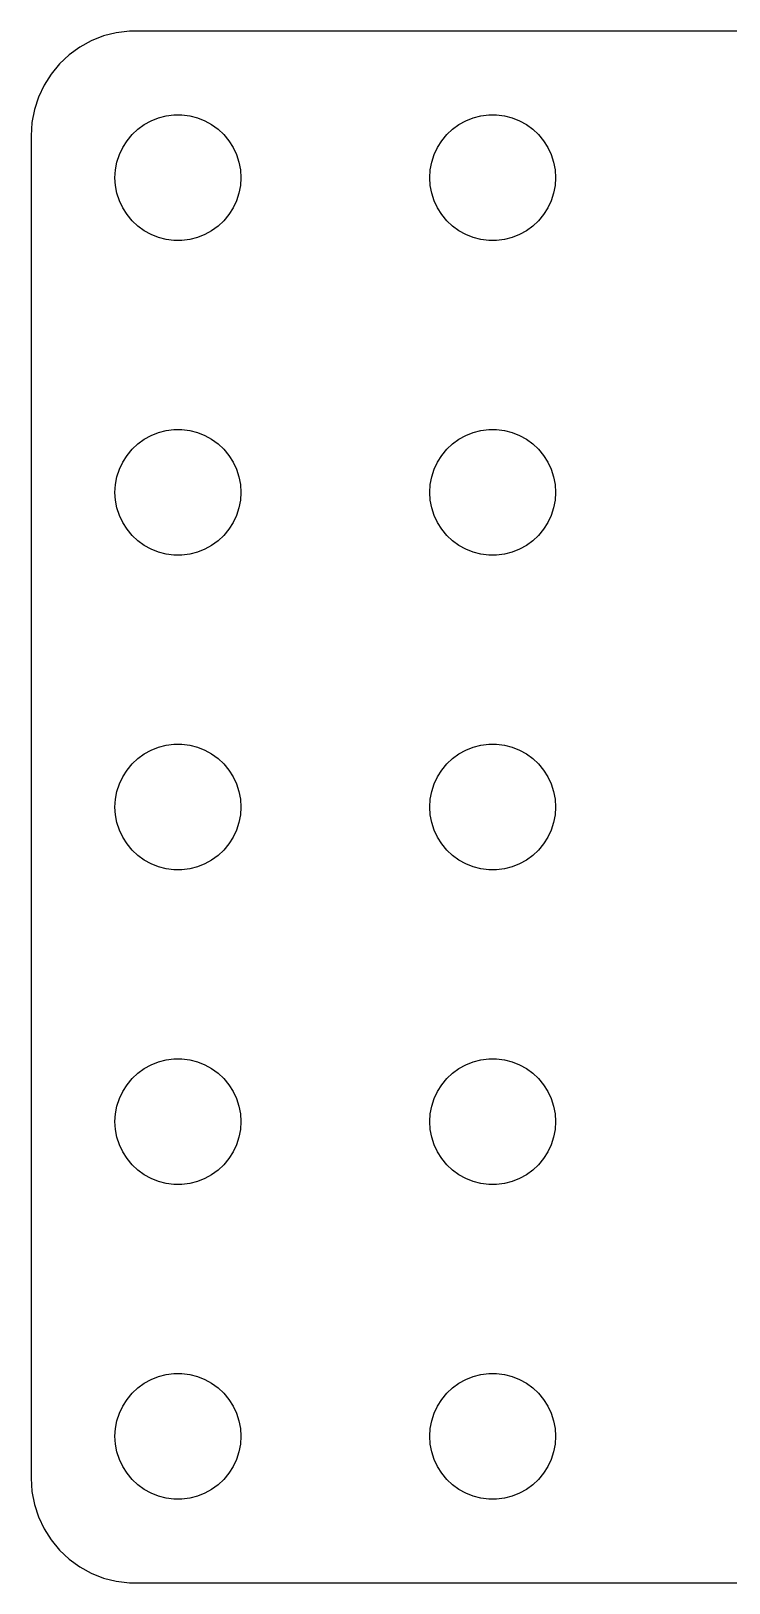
# Model space of a CAD drawing. Header units: metres. Extents: x -37 to 37, y 131 to 289.
# Drawn here: x -37 to -3.7, y 215 to 289 of the extents above; entities that cross this region are included whole.
import ezdxf

# ---------------------------------------------------------------- set-up
doc = ezdxf.new("R2010")
doc.units = ezdxf.units.M

msp = doc.modelspace()

# ---------------------------------------------------------------- linework, layer by layer
for p, q in [((-34.1289, 288.524), (-34.6791, 288.222)), ((-33.5451, 288.755), (-34.1289, 288.524)), ((-32.9369, 288.911), (-33.5451, 288.755)), ((-32.3139, 288.99), (-32.9369, 288.911)), ((32.3139, 288.99), (-32.3139, 288.99)), ((-35.1871, 287.853), (-35.6448, 287.423)), ((-34.6791, 288.222), (-35.1871, 287.853)), ((-35.6448, 287.423), (-36.0451, 286.939)), ((-36.3815, 286.409), (-36.6489, 285.841)), ((-36.0451, 286.939), (-36.3815, 286.409)), ((-36.6489, 285.841), (-36.8429, 285.243)), ((-36.8429, 285.243), (-36.9606, 284.627)), ((-31.2773, 284.714), (-30.927, 284.853)), ((-30.927, 284.853), (-30.5621, 284.947)), ((-30.5621, 284.947), (-30.1884, 284.994)), ((-30.1884, 284.994), (-29.8116, 284.994)), ((-29.8116, 284.994), (-29.4379, 284.947)), ((-29.4379, 284.947), (-29.0729, 284.853)), ((-29.0729, 284.853), (-28.7227, 284.714)), ((-16.2773, 284.714), (-15.927, 284.853)), ((-15.927, 284.853), (-15.5621, 284.947)), ((-15.5621, 284.947), (-15.1884, 284.994)), ((-15.1884, 284.994), (-14.8116, 284.994)), ((-14.8116, 284.994), (-14.4379, 284.947)), ((-14.4379, 284.947), (-14.0729, 284.853)), ((-14.0729, 284.853), (-13.7227, 284.714)), ((-36.9606, 284.627), (-37, 284)), ((-32.1869, 284.054), (-31.9123, 284.312)), ((-31.9123, 284.312), (-31.6075, 284.533)), ((-31.6075, 284.533), (-31.2773, 284.714)), ((-28.7227, 284.714), (-28.3925, 284.533)), ((-28.3925, 284.533), (-28.0877, 284.312)), ((-28.0877, 284.312), (-27.8131, 284.054)), ((-17.1869, 284.054), (-16.9123, 284.312)), ((-16.9123, 284.312), (-16.6075, 284.533)), ((-16.6075, 284.533), (-16.2773, 284.714)), ((-13.7227, 284.714), (-13.3925, 284.533)), ((-13.3925, 284.533), (-13.0877, 284.312)), ((-13.0877, 284.312), (-12.8131, 284.054)), ((-37, 284), (-37, 220)), ((-32.7893, 283.104), (-32.6289, 283.445)), ((-32.6289, 283.445), (-32.427, 283.763)), ((-32.427, 283.763), (-32.1869, 284.054)), ((-27.8131, 284.054), (-27.5729, 283.763)), ((-27.5729, 283.763), (-27.3711, 283.445)), ((-27.3711, 283.445), (-27.2107, 283.104)), ((-17.7893, 283.104), (-17.6289, 283.445)), ((-17.6289, 283.445), (-17.427, 283.763)), ((-17.427, 283.763), (-17.1869, 284.054)), ((-12.8131, 284.054), (-12.5729, 283.763)), ((-12.5729, 283.763), (-12.3711, 283.445)), ((-12.3711, 283.445), (-12.2107, 283.104)), ((-32.9763, 282.376), (-32.9057, 282.746)), ((-32.9057, 282.746), (-32.7893, 283.104)), ((-27.2107, 283.104), (-27.0942, 282.746)), ((-27.0942, 282.746), (-27.0237, 282.376)), ((-17.9763, 282.376), (-17.9057, 282.746)), ((-17.9057, 282.746), (-17.7893, 283.104)), ((-12.2107, 283.104), (-12.0942, 282.746)), ((-12.0942, 282.746), (-12.0237, 282.376)), ((-33, 282), (-32.9763, 282.376)), ((-32.9763, 281.624), (-33, 282)), ((-27.0237, 282.376), (-27, 282)), ((-27, 282), (-27.0237, 281.624)), ((-18, 282), (-17.9763, 282.376)), ((-17.9763, 281.624), (-18, 282)), ((-12.0237, 282.376), (-12, 282)), ((-12, 282), (-12.0237, 281.624)), ((-32.9057, 281.254), (-32.9763, 281.624)), ((-32.7893, 280.896), (-32.9057, 281.254)), ((-27.0942, 281.254), (-27.2107, 280.896)), ((-27.0237, 281.624), (-27.0942, 281.254)), ((-17.9057, 281.254), (-17.9763, 281.624)), ((-17.7893, 280.896), (-17.9057, 281.254)), ((-12.0942, 281.254), (-12.2107, 280.896)), ((-12.0237, 281.624), (-12.0942, 281.254)), ((-32.6289, 280.555), (-32.7893, 280.896)), ((-32.427, 280.237), (-32.6289, 280.555)), ((-27.3711, 280.555), (-27.5729, 280.237)), ((-27.2107, 280.896), (-27.3711, 280.555)), ((-17.6289, 280.555), (-17.7893, 280.896)), ((-17.427, 280.237), (-17.6289, 280.555)), ((-12.3711, 280.555), (-12.5729, 280.237)), ((-12.2107, 280.896), (-12.3711, 280.555)), ((-32.1869, 279.946), (-32.427, 280.237)), ((-31.9123, 279.688), (-32.1869, 279.946)), ((-31.6075, 279.467), (-31.9123, 279.688)), ((-28.0877, 279.688), (-28.3925, 279.467)), ((-27.8131, 279.946), (-28.0877, 279.688)), ((-27.5729, 280.237), (-27.8131, 279.946)), ((-17.1869, 279.946), (-17.427, 280.237)), ((-16.9123, 279.688), (-17.1869, 279.946)), ((-16.6075, 279.467), (-16.9123, 279.688)), ((-13.0877, 279.688), (-13.3925, 279.467)), ((-12.8131, 279.946), (-13.0877, 279.688)), ((-12.5729, 280.237), (-12.8131, 279.946)), ((-31.2773, 279.286), (-31.6075, 279.467)), ((-30.927, 279.147), (-31.2773, 279.286)), ((-30.5621, 279.053), (-30.927, 279.147)), ((-30.1884, 279.006), (-30.5621, 279.053)), ((-29.8116, 279.006), (-30.1884, 279.006)), ((-29.4379, 279.053), (-29.8116, 279.006)), ((-29.0729, 279.147), (-29.4379, 279.053)), ((-28.7227, 279.286), (-29.0729, 279.147)), ((-28.3925, 279.467), (-28.7227, 279.286)), ((-16.2773, 279.286), (-16.6075, 279.467)), ((-15.927, 279.147), (-16.2773, 279.286)), ((-15.5621, 279.053), (-15.927, 279.147)), ((-15.1884, 279.006), (-15.5621, 279.053)), ((-14.8116, 279.006), (-15.1884, 279.006)), ((-14.4379, 279.053), (-14.8116, 279.006)), ((-14.0729, 279.147), (-14.4379, 279.053)), ((-13.7227, 279.286), (-14.0729, 279.147)), ((-13.3925, 279.467), (-13.7227, 279.286)), ((-32.1869, 269.054), (-31.9123, 269.312)), ((-31.9123, 269.312), (-31.6075, 269.533)), ((-31.6075, 269.533), (-31.2773, 269.714)), ((-31.2773, 269.714), (-30.927, 269.853)), ((-30.927, 269.853), (-30.5621, 269.947)), ((-30.5621, 269.947), (-30.1884, 269.994)), ((-30.1884, 269.994), (-29.8116, 269.994)), ((-29.8116, 269.994), (-29.4379, 269.947)), ((-29.4379, 269.947), (-29.0729, 269.853)), ((-29.0729, 269.853), (-28.7227, 269.714)), ((-28.7227, 269.714), (-28.3925, 269.533)), ((-28.3925, 269.533), (-28.0877, 269.312)), ((-28.0877, 269.312), (-27.8131, 269.054)), ((-17.1869, 269.054), (-16.9123, 269.312)), ((-16.9123, 269.312), (-16.6075, 269.533)), ((-16.6075, 269.533), (-16.2773, 269.714)), ((-16.2773, 269.714), (-15.927, 269.853)), ((-15.927, 269.853), (-15.5621, 269.947)), ((-15.5621, 269.947), (-15.1884, 269.994)), ((-15.1884, 269.994), (-14.8116, 269.994)), ((-14.8116, 269.994), (-14.4379, 269.947)), ((-14.4379, 269.947), (-14.0729, 269.853)), ((-14.0729, 269.853), (-13.7227, 269.714)), ((-13.7227, 269.714), (-13.3925, 269.533)), ((-13.3925, 269.533), (-13.0877, 269.312)), ((-13.0877, 269.312), (-12.8131, 269.054)), ((-32.6289, 268.445), (-32.427, 268.763)), ((-32.427, 268.763), (-32.1869, 269.054)), ((-27.8131, 269.054), (-27.5729, 268.763)), ((-27.5729, 268.763), (-27.3711, 268.445)), ((-17.6289, 268.445), (-17.427, 268.763)), ((-17.427, 268.763), (-17.1869, 269.054)), ((-12.8131, 269.054), (-12.5729, 268.763)), ((-12.5729, 268.763), (-12.3711, 268.445)), ((-32.9057, 267.746), (-32.7893, 268.104)), ((-32.7893, 268.104), (-32.6289, 268.445)), ((-27.3711, 268.445), (-27.2107, 268.104)), ((-27.2107, 268.104), (-27.0942, 267.746)), ((-17.9057, 267.746), (-17.7893, 268.104)), ((-17.7893, 268.104), (-17.6289, 268.445)), ((-12.3711, 268.445), (-12.2107, 268.104)), ((-12.2107, 268.104), (-12.0942, 267.746)), ((-33, 267), (-32.9763, 267.376)), ((-32.9763, 267.376), (-32.9057, 267.746)), ((-27.0942, 267.746), (-27.0237, 267.376)), ((-27.0237, 267.376), (-27, 267)), ((-18, 267), (-17.9763, 267.376)), ((-17.9763, 267.376), (-17.9057, 267.746)), ((-12.0942, 267.746), (-12.0237, 267.376)), ((-12.0237, 267.376), (-12, 267)), ((-32.9763, 266.624), (-33, 267)), ((-32.9057, 266.254), (-32.9763, 266.624)), ((-27.0237, 266.624), (-27.0942, 266.254)), ((-27, 267), (-27.0237, 266.624)), ((-17.9763, 266.624), (-18, 267)), ((-17.9057, 266.254), (-17.9763, 266.624)), ((-12.0237, 266.624), (-12.0942, 266.254)), ((-12, 267), (-12.0237, 266.624)), ((-32.7893, 265.896), (-32.9057, 266.254)), ((-32.6289, 265.555), (-32.7893, 265.896)), ((-27.2107, 265.896), (-27.3711, 265.555)), ((-27.0942, 266.254), (-27.2107, 265.896)), ((-17.7893, 265.896), (-17.9057, 266.254)), ((-17.6289, 265.555), (-17.7893, 265.896)), ((-12.2107, 265.896), (-12.3711, 265.555)), ((-12.0942, 266.254), (-12.2107, 265.896)), ((-32.427, 265.237), (-32.6289, 265.555)), ((-32.1869, 264.946), (-32.427, 265.237)), ((-31.9123, 264.688), (-32.1869, 264.946)), ((-27.8131, 264.946), (-28.0877, 264.688)), ((-27.5729, 265.237), (-27.8131, 264.946)), ((-27.3711, 265.555), (-27.5729, 265.237)), ((-17.427, 265.237), (-17.6289, 265.555)), ((-17.1869, 264.946), (-17.427, 265.237)), ((-16.9123, 264.688), (-17.1869, 264.946)), ((-12.8131, 264.946), (-13.0877, 264.688)), ((-12.5729, 265.237), (-12.8131, 264.946)), ((-12.3711, 265.555), (-12.5729, 265.237)), ((-31.6075, 264.467), (-31.9123, 264.688)), ((-31.2773, 264.286), (-31.6075, 264.467)), ((-30.927, 264.147), (-31.2773, 264.286)), ((-30.5621, 264.053), (-30.927, 264.147)), ((-29.0729, 264.147), (-29.4379, 264.053)), ((-28.7227, 264.286), (-29.0729, 264.147)), ((-28.3925, 264.467), (-28.7227, 264.286)), ((-28.0877, 264.688), (-28.3925, 264.467)), ((-16.6075, 264.467), (-16.9123, 264.688)), ((-16.2773, 264.286), (-16.6075, 264.467)), ((-15.927, 264.147), (-16.2773, 264.286)), ((-15.5621, 264.053), (-15.927, 264.147)), ((-14.0729, 264.147), (-14.4379, 264.053)), ((-13.7227, 264.286), (-14.0729, 264.147)), ((-13.3925, 264.467), (-13.7227, 264.286)), ((-13.0877, 264.688), (-13.3925, 264.467)), ((-30.1884, 264.006), (-30.5621, 264.053)), ((-29.8116, 264.006), (-30.1884, 264.006)), ((-29.4379, 264.053), (-29.8116, 264.006)), ((-15.1884, 264.006), (-15.5621, 264.053)), ((-14.8116, 264.006), (-15.1884, 264.006)), ((-14.4379, 264.053), (-14.8116, 264.006)), ((-31.9123, 254.312), (-31.6075, 254.533)), ((-31.6075, 254.533), (-31.2773, 254.714)), ((-31.2773, 254.714), (-30.927, 254.853)), ((-30.927, 254.853), (-30.5621, 254.947)), ((-30.5621, 254.947), (-30.1884, 254.994)), ((-30.1884, 254.994), (-29.8116, 254.994)), ((-29.8116, 254.994), (-29.4379, 254.947)), ((-29.4379, 254.947), (-29.0729, 254.853)), ((-29.0729, 254.853), (-28.7227, 254.714)), ((-28.7227, 254.714), (-28.3925, 254.533)), ((-28.3925, 254.533), (-28.0877, 254.312)), ((-16.9123, 254.312), (-16.6075, 254.533)), ((-16.6075, 254.533), (-16.2773, 254.714)), ((-16.2773, 254.714), (-15.927, 254.853)), ((-15.927, 254.853), (-15.5621, 254.947)), ((-15.5621, 254.947), (-15.1884, 254.994)), ((-15.1884, 254.994), (-14.8116, 254.994)), ((-14.8116, 254.994), (-14.4379, 254.947)), ((-14.4379, 254.947), (-14.0729, 254.853)), ((-14.0729, 254.853), (-13.7227, 254.714)), ((-13.7227, 254.714), (-13.3925, 254.533)), ((-13.3925, 254.533), (-13.0877, 254.312)), ((-32.6289, 253.445), (-32.427, 253.763)), ((-32.427, 253.763), (-32.1869, 254.054)), ((-32.1869, 254.054), (-31.9123, 254.312)), ((-28.0877, 254.312), (-27.8131, 254.054)), ((-27.8131, 254.054), (-27.5729, 253.763)), ((-27.5729, 253.763), (-27.3711, 253.445)), ((-17.6289, 253.445), (-17.427, 253.763)), ((-17.427, 253.763), (-17.1869, 254.054)), ((-17.1869, 254.054), (-16.9123, 254.312)), ((-13.0877, 254.312), (-12.8131, 254.054)), ((-12.8131, 254.054), (-12.5729, 253.763)), ((-12.5729, 253.763), (-12.3711, 253.445)), ((-32.9057, 252.746), (-32.7893, 253.104)), ((-32.7893, 253.104), (-32.6289, 253.445)), ((-27.3711, 253.445), (-27.2107, 253.104)), ((-27.2107, 253.104), (-27.0942, 252.746)), ((-17.9057, 252.746), (-17.7893, 253.104)), ((-17.7893, 253.104), (-17.6289, 253.445)), ((-12.3711, 253.445), (-12.2107, 253.104)), ((-12.2107, 253.104), (-12.0942, 252.746)), ((-33, 252), (-32.9763, 252.376)), ((-32.9763, 252.376), (-32.9057, 252.746)), ((-27.0942, 252.746), (-27.0237, 252.376)), ((-27.0237, 252.376), (-27, 252)), ((-18, 252), (-17.9763, 252.376)), ((-17.9763, 252.376), (-17.9057, 252.746)), ((-12.0942, 252.746), (-12.0237, 252.376)), ((-12.0237, 252.376), (-12, 252)), ((-32.9763, 251.624), (-33, 252)), ((-32.9057, 251.254), (-32.9763, 251.624)), ((-27.0237, 251.624), (-27.0942, 251.254)), ((-27, 252), (-27.0237, 251.624)), ((-17.9763, 251.624), (-18, 252)), ((-17.9057, 251.254), (-17.9763, 251.624)), ((-12.0237, 251.624), (-12.0942, 251.254)), ((-12, 252), (-12.0237, 251.624)), ((-32.7893, 250.896), (-32.9057, 251.254)), ((-32.6289, 250.555), (-32.7893, 250.896)), ((-27.2107, 250.896), (-27.3711, 250.555)), ((-27.0942, 251.254), (-27.2107, 250.896)), ((-17.7893, 250.896), (-17.9057, 251.254)), ((-17.6289, 250.555), (-17.7893, 250.896)), ((-12.2107, 250.896), (-12.3711, 250.555)), ((-12.0942, 251.254), (-12.2107, 250.896)), ((-32.427, 250.237), (-32.6289, 250.555)), ((-32.1869, 249.946), (-32.427, 250.237)), ((-27.5729, 250.237), (-27.8131, 249.946)), ((-27.3711, 250.555), (-27.5729, 250.237)), ((-17.427, 250.237), (-17.6289, 250.555)), ((-17.1869, 249.946), (-17.427, 250.237)), ((-12.5729, 250.237), (-12.8131, 249.946)), ((-12.3711, 250.555), (-12.5729, 250.237)), ((-31.9123, 249.688), (-32.1869, 249.946)), ((-31.6075, 249.467), (-31.9123, 249.688)), ((-31.2773, 249.286), (-31.6075, 249.467)), ((-28.3925, 249.467), (-28.7227, 249.286)), ((-28.0877, 249.688), (-28.3925, 249.467)), ((-27.8131, 249.946), (-28.0877, 249.688)), ((-16.9123, 249.688), (-17.1869, 249.946)), ((-16.6075, 249.467), (-16.9123, 249.688)), ((-16.2773, 249.286), (-16.6075, 249.467)), ((-13.3925, 249.467), (-13.7227, 249.286)), ((-13.0877, 249.688), (-13.3925, 249.467)), ((-12.8131, 249.946), (-13.0877, 249.688)), ((-30.927, 249.147), (-31.2773, 249.286)), ((-30.5621, 249.053), (-30.927, 249.147)), ((-30.1884, 249.006), (-30.5621, 249.053)), ((-29.8116, 249.006), (-30.1884, 249.006)), ((-29.4379, 249.053), (-29.8116, 249.006)), ((-29.0729, 249.147), (-29.4379, 249.053)), ((-28.7227, 249.286), (-29.0729, 249.147)), ((-15.927, 249.147), (-16.2773, 249.286)), ((-15.5621, 249.053), (-15.927, 249.147)), ((-15.1884, 249.006), (-15.5621, 249.053)), ((-14.8116, 249.006), (-15.1884, 249.006)), ((-14.4379, 249.053), (-14.8116, 249.006)), ((-14.0729, 249.147), (-14.4379, 249.053)), ((-13.7227, 249.286), (-14.0729, 249.147)), ((-31.6075, 239.533), (-31.2773, 239.714)), ((-31.2773, 239.714), (-30.927, 239.853)), ((-30.927, 239.853), (-30.5621, 239.947)), ((-30.5621, 239.947), (-30.1884, 239.994)), ((-30.1884, 239.994), (-29.8116, 239.994)), ((-29.8116, 239.994), (-29.4379, 239.947)), ((-29.4379, 239.947), (-29.0729, 239.853)), ((-29.0729, 239.853), (-28.7227, 239.714)), ((-28.7227, 239.714), (-28.3925, 239.533)), ((-16.6075, 239.533), (-16.2773, 239.714)), ((-16.2773, 239.714), (-15.927, 239.853)), ((-15.927, 239.853), (-15.5621, 239.947)), ((-15.5621, 239.947), (-15.1884, 239.994)), ((-15.1884, 239.994), (-14.8116, 239.994)), ((-14.8116, 239.994), (-14.4379, 239.947)), ((-14.4379, 239.947), (-14.0729, 239.853)), ((-14.0729, 239.853), (-13.7227, 239.714)), ((-13.7227, 239.714), (-13.3925, 239.533)), ((-32.427, 238.763), (-32.1869, 239.054)), ((-32.1869, 239.054), (-31.9123, 239.312)), ((-31.9123, 239.312), (-31.6075, 239.533)), ((-28.3925, 239.533), (-28.0877, 239.312)), ((-28.0877, 239.312), (-27.8131, 239.054)), ((-27.8131, 239.054), (-27.5729, 238.763)), ((-17.427, 238.763), (-17.1869, 239.054)), ((-17.1869, 239.054), (-16.9123, 239.312)), ((-16.9123, 239.312), (-16.6075, 239.533)), ((-13.3925, 239.533), (-13.0877, 239.312)), ((-13.0877, 239.312), (-12.8131, 239.054)), ((-12.8131, 239.054), (-12.5729, 238.763)), ((-32.7893, 238.104), (-32.6289, 238.445)), ((-32.6289, 238.445), (-32.427, 238.763)), ((-27.5729, 238.763), (-27.3711, 238.445)), ((-27.3711, 238.445), (-27.2107, 238.104)), ((-17.7893, 238.104), (-17.6289, 238.445)), ((-17.6289, 238.445), (-17.427, 238.763)), ((-12.5729, 238.763), (-12.3711, 238.445)), ((-12.3711, 238.445), (-12.2107, 238.104)), ((-32.9763, 237.376), (-32.9057, 237.746)), ((-32.9057, 237.746), (-32.7893, 238.104)), ((-27.2107, 238.104), (-27.0942, 237.746)), ((-27.0942, 237.746), (-27.0237, 237.376)), ((-17.9763, 237.376), (-17.9057, 237.746)), ((-17.9057, 237.746), (-17.7893, 238.104)), ((-12.2107, 238.104), (-12.0942, 237.746)), ((-12.0942, 237.746), (-12.0237, 237.376)), ((-33, 237), (-32.9763, 237.376)), ((-32.9763, 236.624), (-33, 237)), ((-27.0237, 237.376), (-27, 237)), ((-27, 237), (-27.0237, 236.624)), ((-18, 237), (-17.9763, 237.376)), ((-17.9763, 236.624), (-18, 237)), ((-12.0237, 237.376), (-12, 237)), ((-12, 237), (-12.0237, 236.624)), ((-32.9057, 236.254), (-32.9763, 236.624)), ((-32.7893, 235.896), (-32.9057, 236.254)), ((-27.0942, 236.254), (-27.2107, 235.896)), ((-27.0237, 236.624), (-27.0942, 236.254)), ((-17.9057, 236.254), (-17.9763, 236.624)), ((-17.7893, 235.896), (-17.9057, 236.254)), ((-12.0942, 236.254), (-12.2107, 235.896)), ((-12.0237, 236.624), (-12.0942, 236.254)), ((-32.6289, 235.555), (-32.7893, 235.896)), ((-32.427, 235.237), (-32.6289, 235.555)), ((-27.3711, 235.555), (-27.5729, 235.237)), ((-27.2107, 235.896), (-27.3711, 235.555)), ((-17.6289, 235.555), (-17.7893, 235.896)), ((-17.427, 235.237), (-17.6289, 235.555)), ((-12.3711, 235.555), (-12.5729, 235.237)), ((-12.2107, 235.896), (-12.3711, 235.555)), ((-32.1869, 234.946), (-32.427, 235.237)), ((-31.9123, 234.688), (-32.1869, 234.946)), ((-31.6075, 234.467), (-31.9123, 234.688)), ((-28.0877, 234.688), (-28.3925, 234.467)), ((-27.8131, 234.946), (-28.0877, 234.688)), ((-27.5729, 235.237), (-27.8131, 234.946)), ((-17.1869, 234.946), (-17.427, 235.237)), ((-16.9123, 234.688), (-17.1869, 234.946)), ((-16.6075, 234.467), (-16.9123, 234.688)), ((-13.0877, 234.688), (-13.3925, 234.467)), ((-12.8131, 234.946), (-13.0877, 234.688)), ((-12.5729, 235.237), (-12.8131, 234.946)), ((-31.2773, 234.286), (-31.6075, 234.467)), ((-30.927, 234.147), (-31.2773, 234.286)), ((-30.5621, 234.053), (-30.927, 234.147)), ((-30.1884, 234.006), (-30.5621, 234.053)), ((-29.8116, 234.006), (-30.1884, 234.006)), ((-29.4379, 234.053), (-29.8116, 234.006)), ((-29.0729, 234.147), (-29.4379, 234.053)), ((-28.7227, 234.286), (-29.0729, 234.147)), ((-28.3925, 234.467), (-28.7227, 234.286)), ((-16.2773, 234.286), (-16.6075, 234.467)), ((-15.927, 234.147), (-16.2773, 234.286)), ((-15.5621, 234.053), (-15.927, 234.147)), ((-15.1884, 234.006), (-15.5621, 234.053)), ((-14.8116, 234.006), (-15.1884, 234.006)), ((-14.4379, 234.053), (-14.8116, 234.006)), ((-14.0729, 234.147), (-14.4379, 234.053)), ((-13.7227, 234.286), (-14.0729, 234.147)), ((-13.3925, 234.467), (-13.7227, 234.286)), ((-30.927, 224.853), (-30.5621, 224.947)), ((-30.5621, 224.947), (-30.1884, 224.994)), ((-30.1884, 224.994), (-29.8116, 224.994)), ((-29.8116, 224.994), (-29.4379, 224.947)), ((-29.4379, 224.947), (-29.0729, 224.853)), ((-15.927, 224.853), (-15.5621, 224.947)), ((-15.5621, 224.947), (-15.1884, 224.994)), ((-15.1884, 224.994), (-14.8116, 224.994)), ((-14.8116, 224.994), (-14.4379, 224.947)), ((-14.4379, 224.947), (-14.0729, 224.853)), ((-32.1869, 224.054), (-31.9123, 224.312)), ((-31.9123, 224.312), (-31.6075, 224.533)), ((-31.6075, 224.533), (-31.2773, 224.714)), ((-31.2773, 224.714), (-30.927, 224.853)), ((-29.0729, 224.853), (-28.7227, 224.714)), ((-28.7227, 224.714), (-28.3925, 224.533)), ((-28.3925, 224.533), (-28.0877, 224.312)), ((-28.0877, 224.312), (-27.8131, 224.054)), ((-17.1869, 224.054), (-16.9123, 224.312)), ((-16.9123, 224.312), (-16.6075, 224.533)), ((-16.6075, 224.533), (-16.2773, 224.714)), ((-16.2773, 224.714), (-15.927, 224.853)), ((-14.0729, 224.853), (-13.7227, 224.714)), ((-13.7227, 224.714), (-13.3925, 224.533)), ((-13.3925, 224.533), (-13.0877, 224.312)), ((-13.0877, 224.312), (-12.8131, 224.054)), ((-32.7893, 223.104), (-32.6289, 223.445)), ((-32.6289, 223.445), (-32.427, 223.763)), ((-32.427, 223.763), (-32.1869, 224.054)), ((-27.8131, 224.054), (-27.5729, 223.763)), ((-27.5729, 223.763), (-27.3711, 223.445)), ((-27.3711, 223.445), (-27.2107, 223.104)), ((-17.7893, 223.104), (-17.6289, 223.445)), ((-17.6289, 223.445), (-17.427, 223.763)), ((-17.427, 223.763), (-17.1869, 224.054)), ((-12.8131, 224.054), (-12.5729, 223.763)), ((-12.5729, 223.763), (-12.3711, 223.445)), ((-12.3711, 223.445), (-12.2107, 223.104)), ((-32.9763, 222.376), (-32.9057, 222.746)), ((-32.9057, 222.746), (-32.7893, 223.104)), ((-27.2107, 223.104), (-27.0942, 222.746)), ((-27.0942, 222.746), (-27.0237, 222.376)), ((-17.9763, 222.376), (-17.9057, 222.746)), ((-17.9057, 222.746), (-17.7893, 223.104)), ((-12.2107, 223.104), (-12.0942, 222.746)), ((-12.0942, 222.746), (-12.0237, 222.376)), ((-33, 222), (-32.9763, 222.376)), ((-32.9763, 221.624), (-33, 222)), ((-27.0237, 222.376), (-27, 222)), ((-27, 222), (-27.0237, 221.624)), ((-18, 222), (-17.9763, 222.376)), ((-17.9763, 221.624), (-18, 222)), ((-12.0237, 222.376), (-12, 222)), ((-12, 222), (-12.0237, 221.624)), ((-32.9057, 221.254), (-32.9763, 221.624)), ((-32.7893, 220.896), (-32.9057, 221.254)), ((-27.0942, 221.254), (-27.2107, 220.896)), ((-27.0237, 221.624), (-27.0942, 221.254)), ((-17.9057, 221.254), (-17.9763, 221.624)), ((-17.7893, 220.896), (-17.9057, 221.254)), ((-12.0942, 221.254), (-12.2107, 220.896)), ((-12.0237, 221.624), (-12.0942, 221.254)), ((-32.6289, 220.555), (-32.7893, 220.896)), ((-32.427, 220.237), (-32.6289, 220.555)), ((-27.3711, 220.555), (-27.5729, 220.237)), ((-27.2107, 220.896), (-27.3711, 220.555)), ((-17.6289, 220.555), (-17.7893, 220.896)), ((-17.427, 220.237), (-17.6289, 220.555)), ((-12.3711, 220.555), (-12.5729, 220.237)), ((-12.2107, 220.896), (-12.3711, 220.555)), ((-37, 220), (-36.9606, 219.373)), ((-32.1869, 219.946), (-32.427, 220.237)), ((-31.9123, 219.688), (-32.1869, 219.946)), ((-27.8131, 219.946), (-28.0877, 219.688)), ((-27.5729, 220.237), (-27.8131, 219.946)), ((-17.1869, 219.946), (-17.427, 220.237)), ((-16.9123, 219.688), (-17.1869, 219.946)), ((-12.8131, 219.946), (-13.0877, 219.688)), ((-12.5729, 220.237), (-12.8131, 219.946)), ((-36.9606, 219.373), (-36.8429, 218.757)), ((-31.6075, 219.467), (-31.9123, 219.688)), ((-31.2773, 219.286), (-31.6075, 219.467)), ((-30.927, 219.147), (-31.2773, 219.286)), ((-30.5621, 219.053), (-30.927, 219.147)), ((-30.1884, 219.006), (-30.5621, 219.053)), ((-29.8116, 219.006), (-30.1884, 219.006)), ((-29.4379, 219.053), (-29.8116, 219.006)), ((-29.0729, 219.147), (-29.4379, 219.053)), ((-28.7227, 219.286), (-29.0729, 219.147)), ((-28.3925, 219.467), (-28.7227, 219.286)), ((-28.0877, 219.688), (-28.3925, 219.467)), ((-16.6075, 219.467), (-16.9123, 219.688)), ((-16.2773, 219.286), (-16.6075, 219.467)), ((-15.927, 219.147), (-16.2773, 219.286)), ((-15.5621, 219.053), (-15.927, 219.147)), ((-15.1884, 219.006), (-15.5621, 219.053)), ((-14.8116, 219.006), (-15.1884, 219.006)), ((-14.4379, 219.053), (-14.8116, 219.006)), ((-14.0729, 219.147), (-14.4379, 219.053)), ((-13.7227, 219.286), (-14.0729, 219.147)), ((-13.3925, 219.467), (-13.7227, 219.286)), ((-13.0877, 219.688), (-13.3925, 219.467)), ((-36.8429, 218.757), (-36.6489, 218.159)), ((-36.6489, 218.159), (-36.3815, 217.591)), ((-36.3815, 217.591), (-36.0451, 217.061)), ((-36.0451, 217.061), (-35.6448, 216.577)), ((-35.6448, 216.577), (-35.1871, 216.147)), ((-35.1871, 216.147), (-34.6791, 215.778)), ((-34.6791, 215.778), (-34.1289, 215.476)), ((-34.1289, 215.476), (-33.5451, 215.245)), ((-33.5451, 215.245), (-32.9369, 215.089)), ((-32.9369, 215.089), (-32.3139, 215.01)), ((-32.3139, 215.01), (32.3139, 215.01))]:
    msp.add_line(p, q)

doc.saveas('drawing.dxf')
